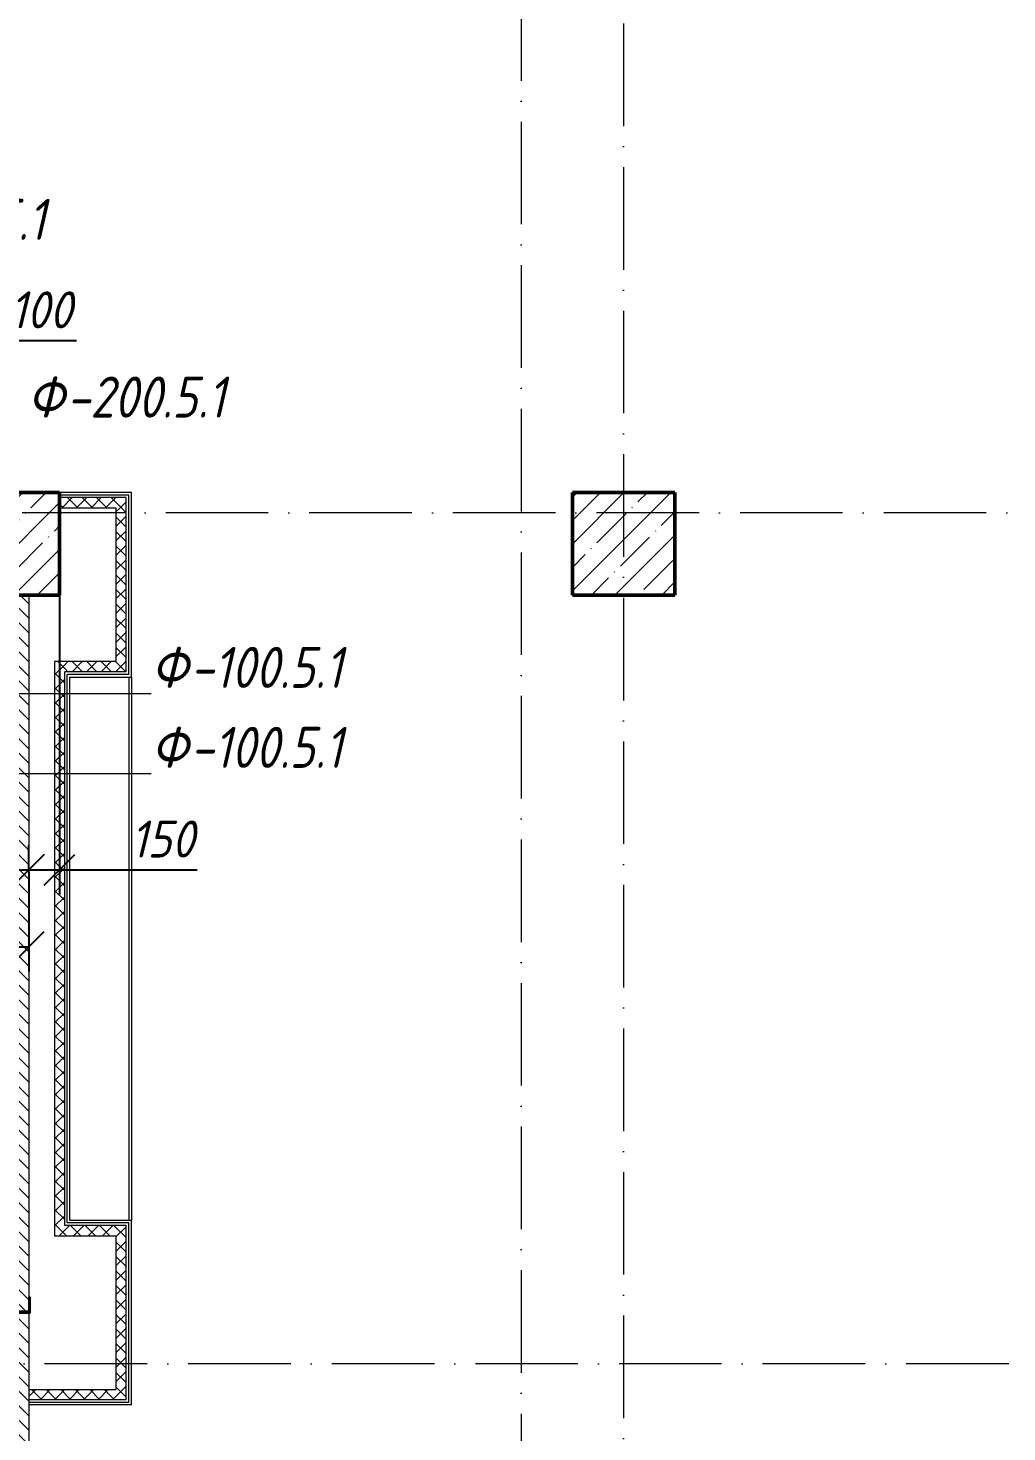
# Model space of a CAD drawing. Header units: millimetres. Extents: x -356862 to 418287, y 0 to 839748.
# Drawn here: x -120404 to -115632, y 603316 to 610162 of the extents above; entities that cross this region are included whole.
import ezdxf

# ---------------------------------------------------------------- set-up
doc = ezdxf.new("R2010")
doc.units = ezdxf.units.MM
doc.linetypes.add('50_200_ШТРИХ_1Т_ш5_п1_п1_', pattern=[700, 500, -100, 0, -100])
for name, color, linetype, lineweight in [('A-____-____-DIMS', 7, 'Continuous', 9), ('A-GENM-____-IDEN', 7, 'Continuous', 9), ('A-GENM-____-MCUT', 7, 'Continuous', 25), ('A-GENM-____-OTLN-1', 7, 'Continuous', 25), ('S-COLS-____-MCUT', 7, 'Continuous', 50), ('S-COLS-____-OTLN', 7, 'Continuous', 9), ('S-GRID-____-OTLN-1', 7, '50_200_ШТРИХ_1Т_ш5_п1_п1_', 9)]:
    doc.layers.add(name, color=color, linetype=linetype, lineweight=lineweight)
for name, color, linetype, lineweight, true_color in [('A-WALL-____-MCUT-12', 7, 'Continuous', 9, 0x000000), ('A-WALL-____-MCUT-4', 7, 'Continuous', 13, 0x000000), ('A-WALL-____-PATT-3', 9, 'Continuous', 9, 0x808080), ('A-WALL-____-PATT-8', 7, 'Continuous', 9, 0x000000), ('A-WALL-FNSH-MCUT-5', 7, 'Continuous', 9, 0x000000), ('I-WALL-____-OTLN-5', 7, 'Continuous', 9, 0x000000)]:
    doc.layers.add(name, color=color, linetype=linetype, lineweight=lineweight, true_color=true_color)
doc.styles.add('ISOCPEUR_I_10', font='isocpeui.ttf', dxfattribs={"width": 0.9, "height": 180})
doc.styles.add('ISOCPEUR_I_2', font='isocpeui.ttf', dxfattribs={"width": 0.85, "height": 2.3})
doc.dimstyles.new('ISO-1_8_0_9К_СРЕДНИЙ_Кладочные_3', dxfattribs={"dimscale": 304.8, "dimtxt": 179.276612, "dimasz": 0.492126, "dimexe": 0.393701, "dimexo": 0, "dimgap": 0, "dimtad": 1, "dimdec": 3, "dimrnd": 0.001, "dimdsep": 46, "dimtxsty": 'ISOCPEUR_I_10', "dimblk1": 'OBLIQUE', "dimblk2": 'OBLIQUE', "dimsah": 1, "dimcen": 0.09, "dimdle": 0.393701, "dimazin": 0, "dimtfac": 1, "dimtdec": 4, "dimtix": 1, "dimtmove": 0, "dimatfit": 3, "dimfxl": 1, "dimtvp": 1, "dimtolj": 1, "dimtzin": 0, "dimarcsym": 2})
pattern_1 = [(45, (-175000.736, 544716.51), (-35.35534, 35.35534), []), (135, (-175000.736, 544716.51), (-35.35534, -35.35534), [])]

# ---------------------------------------------------------------- blocks, each defined once
blk = doc.blocks.new('BSC_Колонна _Прямоугольная - 500х500-V32-АР1_Кладочный план 1 этажа в осях 1-64_Ю-ЯЯ')
at = {"layer": 'S-COLS-____-OTLN'}
h = blk.add_hatch(dxfattribs=at)
h.set_pattern_fill('FP_31', color=256, style=0, pattern_type=2)
h.set_pattern_definition([(45, (-54500, -62931.04), (-114.04925, 114.04925), []), (45, (-54385.95, -62931.04), (-114.04925, 114.04925), [201.613, -40.323, 3.353, -36.97])])
h.paths.add_polyline_path([(-250, -250), (250, -250), (250, 250), (-250, 250), (-250, -55.4)], flags=0)
at = {"layer": 'S-COLS-____-MCUT'}
for p, q in [((250, 250), (-250, 250)), ((-250, 250), (-250, -250)), ((250, -250), (250, 250)), ((-250, -250), (250, -250))]:
    blk.add_line(p, q, dxfattribs=at)
blk = doc.blocks.new('BSC_Колонна _Прямоугольная - 500х500-V76-АР1_Кладочный план 1 этажа в осях 1-64_Ю-ЯЯ')
at = {"layer": 'S-COLS-____-OTLN'}
h = blk.add_hatch(dxfattribs=at)
h.set_pattern_fill('FP_77', color=256, style=0, pattern_type=2)
h.set_pattern_definition([(45, (-57500, -62931.04), (-114.04925, 114.04925), []), (45, (-57385.95, -62931.04), (-114.04925, 114.04925), [201.613, -40.323, 3.353, -36.97])])
h.paths.add_polyline_path([(-250, -250), (250, -250), (250, 250), (-250, 250)], flags=0)
at = {"layer": 'S-COLS-____-MCUT'}
for p, q in [((250, 250), (-250, 250)), ((-250, 250), (-250, -250)), ((250, -250), (250, 250)), ((-250, -250), (250, -250))]:
    blk.add_line(p, q, dxfattribs=at)
blk = doc.blocks.new('Фахверк_СКБ_Уголок - 200_3600-27915153-АР1_Кладочный план 1 этажа в осях 1-64_Ю-ЯЯ')
at = {"layer": 'A-GENM-____-MCUT'}
for p, q in [((125, 156), (50, 156)), ((50, 156), (50, 150)), ((50, 150), (119, 150)), ((119, 150), (119, 81)), ((125, 81), (125, 156)), ((119, 81), (125, 81)), ((125, 19), (119, 19)), ((119, 19), (119, -50)), ((125, -56), (125, 19)), ((119, -50), (50, -50)), ((50, -50), (50, -56)), ((50, -56), (125, -56))]:
    blk.add_line(p, q, dxfattribs=at)
blk = doc.blocks.new('_Oblique')
at = {"color": 0, "linetype": 'ByBlock', "lineweight": -2}
blk.add_line((-0.5, -0.5), (0.5, 0.5), dxfattribs=at)
blk = doc.blocks.new('*D12222')
at = {"layer": 'A-____-____-DIMS', "color": 0, "lineweight": -2, "transparency": 16777216}
for p, q in [((-120850.7, 607903.6), (-120850.7, 608758.3)), ((-120750.7, 607897.6), (-120750.7, 608758.3)), ((-120970.7, 608638.3), (-120750.7, 608638.3)), ((-120750.7, 608638.3), (-120168.5, 608638.3))]:
    blk.add_line(p, q, dxfattribs=at)
at = {"layer": 'Defpoints', "color": 0, "transparency": 16777216}
for p in [(-120750.7, 608638.3), (-120850.7, 607903.6), (-120750.7, 607897.6)]:
    blk.add_point(p, dxfattribs=at)
at = {"layer": 'A-____-____-DIMS', "color": 0, "lineweight": -2, "transparency": 16777216, "xscale": 150, "yscale": 150, "zscale": 150, "rotation": 180}
blk.add_blockref('_Oblique', (-120850.7, 608638.3), dxfattribs=at)
at = {"layer": 'A-____-____-DIMS', "color": 0, "lineweight": -2, "transparency": 16777216, "xscale": 150, "yscale": 150, "zscale": 150}
blk.add_blockref('_Oblique', (-120750.7, 608638.3), dxfattribs=at)
at = {"layer": 'A-____-____-DIMS', "color": 0, "transparency": 16777216, "insert": (-120492.9, 608878.3), "char_height": 180, "width": 368.207, "attachment_point": 1, "line_spacing_factor": 1.149209, "style": 'ISOCPEUR_I_10'}
blk.add_mtext('\\A1;100', dxfattribs=at)
blk = doc.blocks.new('*D12357')
at = {"layer": 'A-____-____-DIMS', "color": 0, "lineweight": -2, "transparency": 16777216}
for p, q in [((-120600.7, 606048.3), (-120600.7, 605560.9)), ((-120400.7, 606048.3), (-120400.7, 605560.9)), ((-120600.7, 605680.9), (-121094.9, 605680.9)), ((-120400.7, 605680.9), (-120720.7, 605680.9))]:
    blk.add_line(p, q, dxfattribs=at)
at = {"layer": 'Defpoints', "color": 0, "transparency": 16777216}
for p in [(-120600.7, 606048.3), (-120400.7, 606048.3), (-120400.7, 605680.9)]:
    blk.add_point(p, dxfattribs=at)
at = {"layer": 'A-____-____-DIMS', "color": 0, "lineweight": -2, "transparency": 16777216, "xscale": 150, "yscale": 150, "zscale": 150, "rotation": 180}
blk.add_blockref('_Oblique', (-120600.7, 605680.9), dxfattribs=at)
at = {"layer": 'A-____-____-DIMS', "color": 0, "lineweight": -2, "transparency": 16777216, "xscale": 150, "yscale": 150, "zscale": 150}
blk.add_blockref('_Oblique', (-120400.7, 605680.9), dxfattribs=at)
at = {"layer": 'A-____-____-DIMS', "color": 0, "transparency": 16777216, "insert": (-121127.6, 605920.9), "char_height": 180, "width": 409.578, "attachment_point": 1, "line_spacing_factor": 1.149209, "style": 'ISOCPEUR_I_10'}
blk.add_mtext('\\A1;200', dxfattribs=at)
blk = doc.blocks.new('*D12358')
at = {"layer": 'A-____-____-DIMS', "color": 0, "lineweight": -2, "transparency": 16777216}
for p, q in [((-120250.7, 607397.6), (-120250.7, 605937.4)), ((-120400.7, 606048.3), (-120400.7, 606177.4)), ((-120520.7, 606057.4), (-120250.7, 606057.4)), ((-120250.7, 606057.4), (-119579.4, 606057.4))]:
    blk.add_line(p, q, dxfattribs=at)
at = {"layer": 'Defpoints', "color": 0, "transparency": 16777216}
for p in [(-120250.7, 607397.6), (-120400.7, 606048.3), (-120250.7, 606057.4)]:
    blk.add_point(p, dxfattribs=at)
at = {"layer": 'A-____-____-DIMS', "color": 0, "lineweight": -2, "transparency": 16777216, "xscale": 150, "yscale": 150, "zscale": 150, "rotation": 180}
blk.add_blockref('_Oblique', (-120400.7, 606057.4), dxfattribs=at)
at = {"layer": 'A-____-____-DIMS', "color": 0, "lineweight": -2, "transparency": 16777216, "xscale": 150, "yscale": 150, "zscale": 150}
blk.add_blockref('_Oblique', (-120250.7, 606057.4), dxfattribs=at)
at = {"layer": 'A-____-____-DIMS', "color": 0, "transparency": 16777216, "insert": (-119903.8, 606297.4), "char_height": 180, "width": 368.207, "attachment_point": 1, "line_spacing_factor": 1.149209, "style": 'ISOCPEUR_I_10'}
blk.add_mtext('\\A1;150', dxfattribs=at)

msp = doc.modelspace()

# ---------------------------------------------------------------- hatches: boundary and pattern name
at = {"layer": 'A-WALL-____-PATT-3'}
h = msp.add_hatch(dxfattribs=at)
h.set_pattern_fill('FP_6', color=256, style=0, pattern_type=2)
h.set_pattern_definition([(135, (-175000.736, 544716.51), (-35.35534, -35.35534), [])])
h.paths.add_polyline_path([(-120400.7357, 600397.5526), (-120400.7357, 603897.5526), (-120469.7357, 603897.5526), (-120469.7357, 603903.5526), (-120400.7357, 603903.5526), (-120400.7357, 607397.5526), (-120600.7357, 607397.5526), (-120600.7357, 603903.5526), (-120531.7357, 603903.5526), (-120531.7357, 603897.5526), (-120600.7357, 603897.5526), (-120600.7357, 600397.5526)], flags=0)
at = {"layer": 'A-WALL-____-PATT-8'}
h = msp.add_hatch(dxfattribs=at)
h.set_pattern_fill('FP_7', color=256, style=0, pattern_type=2)
h.set_pattern_definition(pattern_1)
h.paths.add_polyline_path([(-119925.7357, 607822.5526), (-119925.7357, 607872.5526), (-120250.7357, 607872.5526), (-120250.7357, 607822.5526), (-119975.7357, 607822.5526)], flags=0)
h = msp.add_hatch(dxfattribs=at)
h.set_pattern_fill('FP_7', color=256, style=0, pattern_type=2)
h.set_pattern_definition(pattern_1)
h.paths.add_polyline_path([(-119926.2575, 600153.5526), (-119925.7357, 600153.5526), (-119925.7357, 600772.5526), (-119975.7357, 600772.5526), (-119975.7357, 600153.5526)], flags=0)
h.paths.add_polyline_path([(-119975.7357, 603472.5526), (-119925.7357, 603472.5526), (-119925.7357, 604322.5526), (-119975.7357, 604322.5526), (-119975.7357, 603522.5526)], flags=0)
h.paths.add_polyline_path([(-119925.7357, 607022.5526), (-119925.7357, 607822.5526), (-119975.7357, 607822.5526), (-119975.7357, 607022.5526)], flags=0)
h = msp.add_hatch(dxfattribs=at)
h.set_pattern_fill('FP_7', color=256, style=0, pattern_type=2)
h.set_pattern_definition(pattern_1)
h.paths.add_polyline_path([(-120225.7357, 604272.5526), (-120225.7357, 607072.5526), (-120275.7357, 607072.5526), (-120275.7357, 604272.5526)], flags=0)
h = msp.add_hatch(dxfattribs=at)
h.set_pattern_fill('FP_7', color=256, style=0, pattern_type=2)
h.set_pattern_definition(pattern_1)
h.paths.add_polyline_path([(-120213.2357, 607022.5526), (-119975.7357, 607022.5526), (-119975.7357, 607072.5526), (-120225.7357, 607072.5526), (-120225.7357, 607022.5526), (-120223.8859, 607022.5526)], flags=0)
h = msp.add_hatch(dxfattribs=at)
h.set_pattern_fill('FP_7', color=256, style=0, pattern_type=2)
h.set_pattern_definition(pattern_1)
h.paths.add_polyline_path([(-120213.2357, 604272.5526), (-119975.7357, 604272.5526), (-119975.7357, 604322.5526), (-120225.7357, 604322.5526), (-120225.7357, 604272.5526), (-120223.8859, 604272.5526)], flags=0)
h = msp.add_hatch(dxfattribs=at)
h.set_pattern_fill('FP_7', color=256, style=0, pattern_type=2)
h.set_pattern_definition(pattern_1)
h.paths.add_polyline_path([(-119975.7357, 603472.5526), (-119975.7357, 603522.5526), (-120400.7357, 603522.5526), (-120400.7357, 603472.5526), (-120223.8859, 603472.5526)], flags=0)

# ---------------------------------------------------------------- linework, layer by layer
at = {"layer": 'A-GENM-____-IDEN'}
for p, q in [((-121050.7357, 606917.5526), (-119804.6924, 606917.5526)), ((-121050.7357, 606527.5526), (-119804.6924, 606527.5526))]:
    msp.add_line(p, q, dxfattribs=at)
at = {"layer": 'A-WALL-____-MCUT-12'}
for p, q in [((-119913.2357, 607885.0526), (-120250.7357, 607885.0526)), ((-119925.7357, 607872.5526), (-120250.7357, 607872.5526)), ((-119925.7357, 607022.5526), (-119925.7357, 607872.5526)), ((-119913.2357, 607010.0526), (-119913.2357, 607885.0526)), ((-120250.7357, 607822.5526), (-119975.7357, 607822.5526)), ((-119975.7357, 607822.5526), (-119975.7357, 607072.5526)), ((-120275.7357, 607072.5526), (-120275.7357, 604272.5526)), ((-119975.7357, 607072.5526), (-120275.7357, 607072.5526)), ((-120225.7357, 604322.5526), (-120225.7357, 607022.5526)), ((-119925.7357, 607022.5526), (-120225.7357, 607022.5526)), ((-120213.2357, 604335.0526), (-120213.2357, 607010.0526)), ((-119913.2357, 607010.0526), (-120213.2357, 607010.0526)), ((-119913.2357, 604335.0526), (-120213.2357, 604335.0526)), ((-119913.2357, 603460.0526), (-119913.2357, 604335.0526)), ((-120275.7357, 604272.5526), (-119975.7357, 604272.5526)), ((-119925.7357, 604322.5526), (-120225.7357, 604322.5526)), ((-119975.7357, 604272.5526), (-119975.7357, 603522.5526)), ((-119925.7357, 603472.5526), (-119925.7357, 604322.5526)), ((-120400.7357, 603522.5526), (-119975.7357, 603522.5526)), ((-119925.7357, 603472.5526), (-120400.7357, 603472.5526)), ((-119913.2357, 603460.0526), (-120400.7357, 603460.0526))]:
    msp.add_line(p, q, dxfattribs=at)
at = {"layer": 'A-WALL-____-MCUT-4'}
for p, q in [((-120400.7357, 607397.5526), (-120400.7357, 603972.5526)), ((-120400.7357, 603897.5526), (-120400.7357, 600397.5526))]:
    msp.add_line(p, q, dxfattribs=at)
at = {"layer": 'A-WALL-FNSH-MCUT-5'}
for p, q in [((-119900.7357, 607897.5526), (-120250.7357, 607897.5526)), ((-119900.7357, 606997.5526), (-119900.7357, 607897.5526)), ((-120200.7357, 604347.5526), (-120200.7357, 606997.5526)), ((-120200.7357, 606997.5526), (-119900.7357, 606997.5526)), ((-119900.7357, 604347.5526), (-120200.7357, 604347.5526)), ((-119900.7357, 603447.5526), (-119900.7357, 604347.5526)), ((-119900.7357, 603447.5526), (-120400.7357, 603447.5526))]:
    msp.add_line(p, q, dxfattribs=at)
at = {"layer": 'I-WALL-____-OTLN-5'}
for p, q in [((-119913.2357, 606997.5526), (-119913.2357, 604347.5526)), ((-119900.7357, 606997.5526), (-119900.7357, 604347.5526))]:
    msp.add_line(p, q, dxfattribs=at)
at = {"layer": 'S-GRID-____-OTLN-1'}
for p, q in [((-118000.7357, 635609.362), (-118000.7357, 597608.0984)), ((-117500.7357, 635387.8745), (-117500.7357, 597746.784)), ((-70926.3291, 607797.5526), (-179669.5059, 607797.5526)), ((-99520.6953, 603647.5526), (-179669.5059, 603647.5526))]:
    msp.add_line(p, q, dxfattribs=at)

# ---------------------------------------------------------------- block references
at = {"layer": 'A-GENM-____-OTLN-1', "rotation": 269.9999999999999}
msp.add_blockref('Фахверк_СКБ_Уголок - 200_3600-27915153-АР1_Кладочный план 1 этажа в осях 1-64_Ю-ЯЯ', (-120550.7357, 604022.5526), dxfattribs=at)
at = {"layer": 'S-COLS-____-OTLN'}
for name, p in [('BSC_Колонна _Прямоугольная - 500х500-V32-АР1_Кладочный план 1 этажа в осях 1-64_Ю-ЯЯ', (-120500.7357, 607647.5526)), ('BSC_Колонна _Прямоугольная - 500х500-V76-АР1_Кладочный план 1 этажа в осях 1-64_Ю-ЯЯ', (-117500.7357, 607647.5526))]:
    msp.add_blockref(name, p, dxfattribs=at)

# ---------------------------------------------------------------- texts
at = {"layer": 'A-GENM-____-IDEN', "char_height": 200, "attachment_point": 1, "style": 'ISOCPEUR_I_2'}
for s, insert, width in [('-200.5.1', (-121093.1136, 609329.7723), 1053.417375), ('\\fISOCPEUR|b0|i1|c204|p34|;\\W.9;Ф', (-120407.7444, 608462.8039), 230.886), ('-200.5.1', (-120217.2444, 608462.8039), 1053.417375), ('\\fISOCPEUR|b0|i1|c204|p34|;\\W.9;Ф', (-119804.6924, 607144.6687), 230.886), ('-100.5.1', (-119614.1924, 607144.6687), 1010.12625), ('\\fISOCPEUR|b0|i1|c204|p34|;\\W.9;Ф', (-119804.6924, 606754.6687), 230.886), ('-100.5.1', (-119614.1924, 606754.6687), 1010.12625)]:
    msp.add_mtext(s, dxfattribs=dict(at, insert=insert, width=width))

# ---------------------------------------------------------------- dimensions: what is measured, and where the dimension line sits
at = {"layer": 'A-____-____-DIMS'}
for base, p1, p2, override, picture, middle in [((-120750.7357, 608638.3451), (-120850.7357, 607903.5526), (-120750.7357, 607897.5526), {"dimpost": '<>', "dimfxl": 100.179838}, '*D12222', (-120308.776, 608638.3451)), ((-120250.7357, 606057.3987), (-120400.7357, 606048.3027), (-120250.7357, 607397.5526), {"dimpost": '<>', "dimfxl": 1357.56223}, '*D12358', (-119719.7231, 606057.3987)), ((-120400.7357, 605680.8851), (-120600.7357, 606048.3027), (-120400.7357, 606048.3027), {"dimpost": '<>', "dimfxl": 200}, '*D12357', (-120922.7994, 605680.8851))]:
    dim = msp.add_linear_dim(base=base, p1=p1, p2=p2, dimstyle='ISO-1_8_0_9К_СРЕДНИЙ_Кладочные_3', override=override, dxfattribs=at)
    dim.commit()
    dim.dimension.update_dxf_attribs({"geometry": picture, "text_midpoint": middle, "dimtype": 160})

doc.saveas('drawing.dxf')
